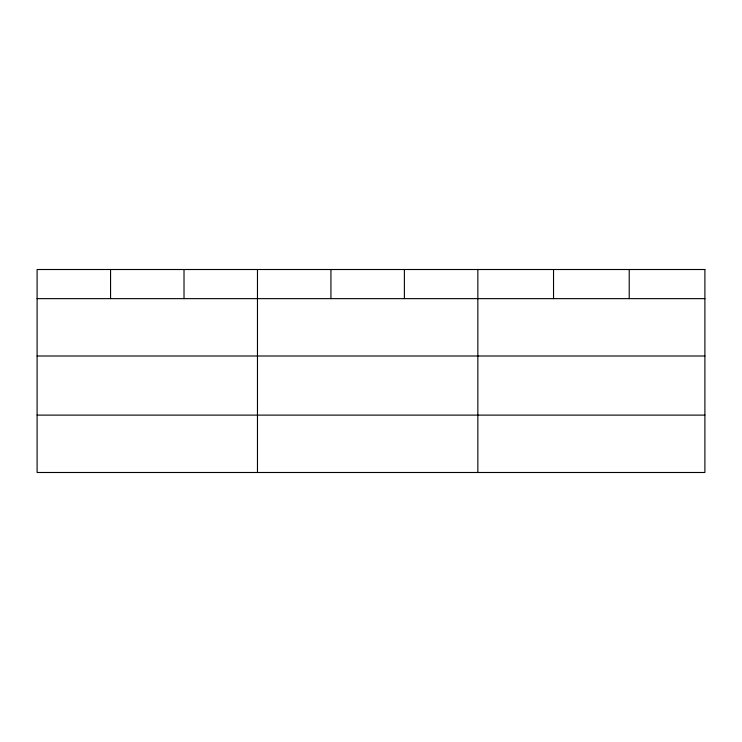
<?xml version="1.0" encoding="UTF-8"?>
<svg xmlns="http://www.w3.org/2000/svg" width="742" height="742" viewBox="0 0 742 742"><rect width="100%" height="100%" fill="white"/><g stroke="black" fill="none" stroke-linecap="round" stroke-linejoin="round"><path stroke-width="1.11" d="M37.1 298.636L704.9 298.636M37.1 356.002L704.9 356.002M37.1 415.112L704.9 415.112M629.216 269.513L629.216 298.636M553.532 269.513L553.532 298.636M477.848 269.513L477.848 472.487M404.39 269.513L404.39 298.636M330.932 269.513L330.932 298.636M257.474 269.513L257.474 472.487M184.016 269.513L184.016 298.636M110.558 269.513L110.558 298.636M704.9 269.513L37.1 269.513L37.1 472.487L704.9 472.487L704.9 269.513"/></g></svg>
